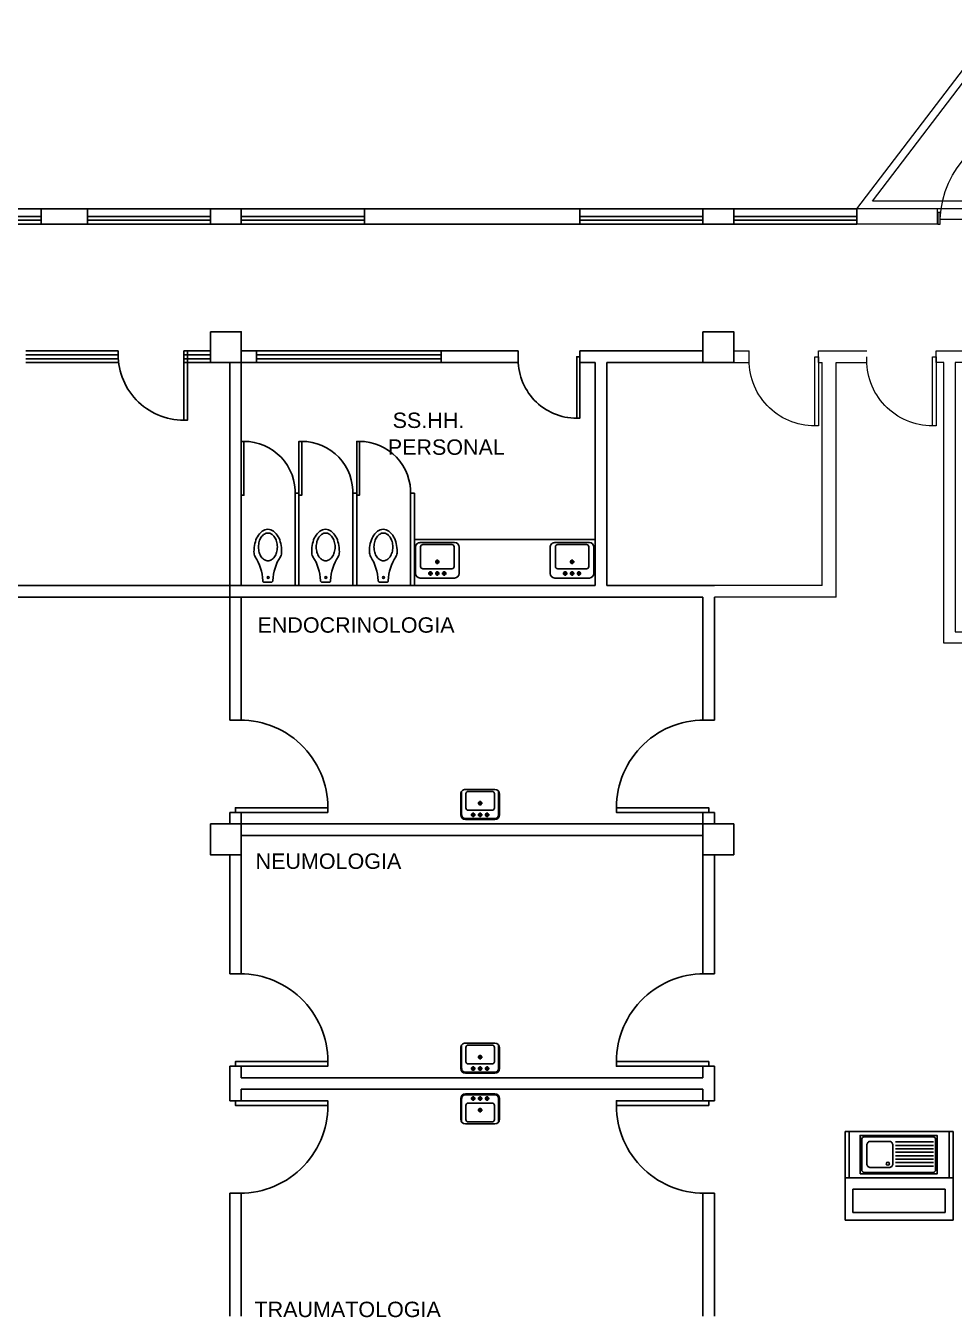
# Model space of a CAD drawing. Header units: metres. Extents: x 51 to 18146, y -212 to 18074.
# Drawn here: x 81.03 to 93.1, y 135.65 to 152.43 of the extents above; entities that cross this region are included whole.
import ezdxf

# ---------------------------------------------------------------- set-up
doc = ezdxf.new("R2010")
doc.units = ezdxf.units.M
doc.linetypes.add('DASHED2', pattern=[0.375, 0.25, -0.125])
doc.layers.get('0').update_dxf_attribs({"color": 250})
for name, color, linetype in [('COL', 2, 'Continuous'), ('MU', 1, 'Continuous'), ('NO', 250, 'Continuous'), ('PA', 7, 'Continuous'), ('PU', 1, 'Continuous'), ('SA', 1, 'Continuous'), ('TA', 3, 'Continuous'), ('VE', 5, 'Continuous')]:
    doc.layers.add(name, color=color, linetype=linetype)
doc.layers.add('P0 - Paredes', color=250, linetype='Continuous', lineweight=20)
doc.layers.add('Rebars', color=252, linetype='Continuous', lineweight=5)
doc.layers.get('0').freeze()
doc.styles.get("Standard").update_dxf_attribs({"font": 'arial.ttf'})

# ---------------------------------------------------------------- blocks, each defined once
blk = doc.blocks.new('AS-01')
at = {"color": 0}
for p, q in [((-0.246, -0.098), (-0.246, 0.172)), ((-0.233, -0.135), (-0.233, 0.172)), ((-0.186, 0.232), (0.199, 0.232)), ((-0.186, 0.219), (0.199, 0.219)), ((-0.053, 0.172), (-0.113, 0.172)), ((-0.083, 0.202), (-0.083, 0.142)), ((0.037, 0.172), (-0.023, 0.172)), ((0.007, 0.202), (0.007, 0.142)), ((0.127, 0.172), (0.067, 0.172)), ((0.097, 0.202), (0.097, 0.142)), ((0.247, 0.172), (0.247, -0.135)), ((0.259, 0.172), (0.259, -0.098)), ((-0.178, -0.103), (-0.178, 0.082)), ((-0.148, 0.112), (0.162, 0.112)), ((0.037, 0.022), (-0.023, 0.022)), ((0.007, 0.052), (0.007, -0.008)), ((0.192, 0.082), (0.192, -0.103)), ((0.199, -0.158), (-0.186, -0.158)), ((0.162, -0.133), (-0.148, -0.133))]:
    blk.add_line(p, q, dxfattribs=at)
for centre in [(-0.083, 0.172), (0.007, 0.172), (0.097, 0.172), (0.007, 0.022)]:
    blk.add_circle(centre, 0.02, dxfattribs=at)
for centre, radius, start, end in [((-0.186, 0.172), 0.06, 90, 180), ((-0.186, 0.172), 0.0475, 90, 180), ((0.199, 0.172), 0.06, 0, 90), ((0.199, 0.172), 0.0475, 0, 90), ((-0.148, 0.082), 0.03, 90, 180), ((0.162, 0.082), 0.03, 0, 90), ((-0.186, -0.098), 0.06, 180, 270), ((-0.148, -0.103), 0.03, 180, 270), ((0.162, -0.103), 0.03, 270, 0), ((0.199, -0.098), 0.06, 270, 0)]:
    blk.add_arc(centre, radius, start, end, dxfattribs=at)
blk = doc.blocks.new('P-IZ')
at = {"color": 0}
blk.add_lwpolyline([(0.05, 1), (0.05, 0), (0, 0), (0, 1), (0.05, 1, -0.429311), (1, 0, -3.280951)], format="xyb", dxfattribs=at)
blk = doc.blocks.new('-COL40-')
at = {"color": 0}
blk.add_lwpolyline([(-0.2, 0.2), (-0.2, -0.2), (0.2, -0.2), (0.2, 0.2)], close=True, dxfattribs=at)
blk = doc.blocks.new('AS-03')
at = {"color": 0}
for p, q in [((-0.278, -0.098), (-0.278, 0.242)), ((-0.218, 0.302), (0.232, 0.302)), ((-0.181, 0.182), (0.194, 0.182)), ((-0.053, 0.242), (-0.113, 0.242)), ((-0.083, 0.272), (-0.083, 0.212)), ((0.037, 0.242), (-0.023, 0.242)), ((0.007, 0.272), (0.007, 0.212)), ((0.127, 0.242), (0.067, 0.242)), ((0.097, 0.272), (0.097, 0.212)), ((0.292, 0.242), (0.292, -0.098)), ((-0.211, -0.103), (-0.211, 0.152)), ((0.037, 0.092), (-0.023, 0.092)), ((0.007, 0.122), (0.007, 0.062)), ((0.224, 0.152), (0.224, -0.103)), ((0.232, -0.158), (-0.218, -0.158)), ((0.194, -0.133), (-0.181, -0.133))]:
    blk.add_line(p, q, dxfattribs=at)
for centre in [(-0.083, 0.242), (0.007, 0.242), (0.097, 0.242), (0.007, 0.092)]:
    blk.add_circle(centre, 0.02, dxfattribs=at)
for centre, radius, start, end in [((-0.218, 0.242), 0.06, 90, 180), ((-0.181, 0.152), 0.03, 90, 180), ((0.194, 0.152), 0.03, 0, 90), ((0.232, 0.242), 0.06, 0, 90), ((-0.218, -0.098), 0.06, 180, 270), ((-0.181, -0.103), 0.03, 180, 270), ((0.194, -0.103), 0.03, 270, 0), ((0.232, -0.098), 0.06, 270, 0)]:
    blk.add_arc(centre, radius, start, end, dxfattribs=at)
blk = doc.blocks.new('AS-14')
at = {"color": 0}
blk.add_line((-0.046, 0.483), (0.036, 0.483), dxfattribs=at)
blk.add_lwpolyline([(-0.125, 0.023, 0.068446), (-0.116, -0.049, 0.080596), (-0.09, -0.105, 0.107056), (-0.047, -0.145, 0.138156), (-0.003, -0.158, 0.138156), (0.041, -0.145, 0.107056), (0.083, -0.105, 0.080596), (0.109, -0.049, 0.068446), (0.119, 0.023, 0.068446), (0.109, 0.095, 0.080596), (0.083, 0.151, 0.107056), (0.041, 0.191, 0.138156), (-0.003, 0.203, 0.138156), (-0.047, 0.191, 0.107056), (-0.09, 0.151, 0.080596), (-0.116, 0.095, 0.068446)], format="xyb", close=True, dxfattribs=at)
for points in [[(-0.162, 0.158, 0.022879), (-0.17, 0.146, 0.128162), (-0.185, 0.088, 0.055069), (-0.173, -0.023, 0.068879), (-0.14, -0.11, 0.105724), (-0.079, -0.182, 0.165058), (-0.005, -0.207, 0.165058), (0.069, -0.182, 0.105724), (0.13, -0.11, 0.068879), (0.163, -0.023, 0.055069), (0.175, 0.088, 0.128162)], [(0.175, 0.088, 0.128162), (0.16, 0.146, 0.022879), (0.152, 0.158, 0.085166)]]:
    blk.add_lwpolyline(points, format="xyb", dxfattribs=at)
blk.add_circle((-0.002, 0.42), 0.0125, dxfattribs=at)
for centre, radius, start, end in [((-0.7, 0.487), 0.63, 327.6068, 357.4769), ((-0.046, 0.458), 0.025, 90, 177.4769), ((0.036, 0.458), 0.025, 2.5231, 90), ((0.69, 0.487), 0.63, 182.5231, 212.3932)]:
    blk.add_arc(centre, radius, start, end, dxfattribs=at)
blk = doc.blocks.new('AS-07')
at = {"color": 0}
for p, q in [((0.446, 0.149), (-0.048, 0.149)), ((0.446, 0.104), (-0.048, 0.104)), ((0.446, 0.059), (-0.048, 0.059)), ((0.446, 0.014), (-0.048, 0.014)), ((0.446, -0.031), (-0.048, -0.031)), ((0.446, -0.076), (-0.048, -0.076)), ((0.446, -0.121), (-0.048, -0.121)), ((0.446, -0.166), (-0.048, -0.166))]:
    blk.add_line(p, q, dxfattribs=at)
blk.add_lwpolyline([(-0.507, 0.25), (-0.507, -0.25), (0.493, -0.25), (0.493, 0.25)], close=True, dxfattribs=at)
for points in [[(-0.487, 0.2), (-0.487, -0.2, 0.414214), (-0.457, -0.23), (0.443, -0.23, 0.414214), (0.473, -0.2), (0.473, 0.2, 0.414214), (0.443, 0.23), (-0.457, 0.23, 0.414214)], [(-0.421, 0.117), (-0.421, -0.123, 0.414214), (-0.371, -0.173), (-0.131, -0.173, 0.414214), (-0.081, -0.123), (-0.081, 0.117, 0.414214), (-0.131, 0.167), (-0.371, 0.167, 0.414214)]]:
    blk.add_lwpolyline(points, format="xyb", close=True, dxfattribs=at)
blk.add_circle((-0.147, 0.118), 0.02, dxfattribs=at)
blk = doc.blocks.new('P-DE')
at = {"color": 0}
blk.add_lwpolyline([(-0.05, 1), (-0.05, 0), (0, 0), (0, 1), (-0.05, 1, 0.429311), (-1, 0, 3.280951)], format="xyb", dxfattribs=at)
blk = doc.blocks.new('FD')
at = {"layer": 'Rebars', "color": 9, "linetype": 'DASHED2', "true_color": 0xc7c8ca}
for p, q in [((0.086033, 0.140182), (0.086033, 0.143851)), ((0.086133, 0.140182), (0.086133, 0.143955)), ((0.098233, 0.140182), (0.098233, 0.14297)), ((0.088933, 0.140182), (0.088933, 0.142869)), ((0.089033, 0.140182), (0.089033, 0.14283)), ((0.098333, 0.140182), (0.098333, 0.142892)), ((0.095033, 0.140182), (0.095033, 0.142345)), ((0.095133, 0.140182), (0.095133, 0.142364)), ((0.091833, 0.140182), (0.091833, 0.141744)), ((0.091933, 0.140182), (0.091933, 0.141739))]:
    blk.add_line(p, q, dxfattribs=at)
blk.add_lwpolyline([(0.098283, 0.143082), (0.101333, 0.140082), (0.083033, 0.140082), (0.086083, 0.144082), (0.091883, 0.141832), (0.098283, 0.143082)], dxfattribs=at)
blk.add_lwpolyline([(0.09825, 0.142973), (0.101088, 0.140182), (0.083235, 0.140182), (0.086117, 0.143961), (0.091874, 0.141728)], close=True, dxfattribs=at)
blk = doc.blocks.new('*U241')
for points in [[(-0.17, 1.275), (-0.17, 0.075), (-0.14, 0.075), (-0.14, 1.275)], [(-0.17, 0), (-0.2, 0), (-0.2, 0.15), (-0.17, 0.15)], [(1.06, 0), (1.03, 0), (1.03, 0.15), (1.06, 0.15)]]:
    blk.add_lwpolyline(points, close=True)
blk.add_arc((-0.224, 0.021), 1.255, 2.452, 87.548)

msp = doc.modelspace()

# ---------------------------------------------------------------- linework, layer by layer
at = {"layer": 'MU', "color": 0}
for p, q in [((88.434, 145.747), (86.084, 145.747)), ((91.734, 138.047), (93.034, 138.047))]:
    msp.add_line(p, q, dxfattribs=at)
at = {"layer": 'P0 - Paredes'}
for points in [[(92.864, 148.197), (93.214, 148.197), (93.214, 148.047), (93.114, 148.047), (93.114, 144.547), (95.304, 144.547)], [(95.304, 144.397), (92.964, 144.397), (92.964, 148.047), (92.864, 148.047), (92.864, 148.197)]]:
    msp.add_lwpolyline(points, dxfattribs=at)
at = {"layer": 'PA', "color": 0}
for p, q in [((81.834, 150.047), (81.234, 150.047)), ((81.234, 150.047), (81.234, 149.847)), ((81.834, 149.847), (81.834, 150.047)), ((83.834, 150.047), (83.434, 150.047)), ((83.434, 149.847), (83.434, 150.047)), ((83.834, 149.847), (83.834, 150.047)), ((88.234, 150.047), (85.434, 150.047)), ((85.434, 149.847), (85.434, 150.047)), ((88.234, 149.847), (88.234, 150.047)), ((89.834, 149.847), (89.834, 150.047)), ((90.234, 150.047), (89.834, 150.047)), ((90.234, 149.847), (90.234, 150.047)), ((91.834, 149.847), (91.834, 150.047)), ((81.834, 149.847), (81.234, 149.847)), ((83.834, 149.847), (83.434, 149.847)), ((88.234, 149.847), (85.434, 149.847)), ((90.234, 149.847), (89.834, 149.847)), ((84.034, 148.197), (83.834, 148.197)), ((84.034, 148.047), (84.034, 148.197)), ((86.434, 148.197), (86.434, 148.047)), ((87.434, 148.197), (86.434, 148.197)), ((87.434, 148.047), (87.434, 148.197)), ((88.234, 148.047), (88.234, 148.197)), ((89.834, 148.197), (88.234, 148.197)), ((83.684, 148.047), (83.684, 143.397)), ((83.834, 148.047), (83.834, 145.147)), ((83.834, 148.047), (84.034, 148.047)), ((86.434, 148.047), (87.434, 148.047)), ((88.434, 148.047), (88.234, 148.047)), ((88.434, 148.047), (88.434, 145.147)), ((89.834, 148.047), (88.584, 148.047)), ((88.584, 148.047), (88.584, 145.147)), ((72.434, 145.147), (83.834, 145.147)), ((88.434, 145.147), (83.834, 145.147)), ((89.984, 145.147), (88.584, 145.147)), ((71.034, 144.997), (83.834, 144.997)), ((83.834, 144.997), (83.834, 143.397)), ((89.834, 144.997), (83.834, 144.997)), ((89.834, 144.997), (89.834, 143.397)), ((89.984, 144.997), (89.984, 143.397)), ((83.834, 143.397), (83.684, 143.397)), ((89.834, 143.397), (89.984, 143.397)), ((83.834, 142.197), (83.684, 142.197)), ((83.684, 142.197), (83.684, 142.047)), ((83.834, 142.197), (83.834, 142.047)), ((89.834, 142.197), (89.834, 142.047)), ((89.834, 142.197), (89.984, 142.197)), ((89.984, 142.197), (89.984, 142.047)), ((89.834, 142.047), (83.834, 142.047)), ((89.834, 141.897), (83.834, 141.897)), ((83.684, 141.647), (83.684, 140.097)), ((83.834, 141.647), (83.834, 140.097)), ((89.834, 141.647), (89.834, 140.097)), ((89.984, 141.647), (89.984, 140.097)), ((83.834, 140.097), (83.684, 140.097)), ((89.834, 140.097), (89.984, 140.097)), ((83.834, 138.897), (83.684, 138.897)), ((83.684, 138.897), (83.684, 138.447)), ((83.834, 138.897), (83.834, 138.747)), ((89.834, 138.897), (89.984, 138.897)), ((89.834, 138.897), (89.834, 138.747)), ((89.984, 138.447), (89.984, 138.897)), ((89.834, 138.747), (83.834, 138.747)), ((89.834, 138.597), (83.834, 138.597)), ((83.834, 138.597), (83.834, 138.447)), ((89.834, 138.597), (89.834, 138.447)), ((83.834, 138.447), (83.684, 138.447)), ((89.834, 138.447), (89.984, 138.447)), ((93.084, 137.447), (91.684, 137.447)), ((91.684, 137.447), (91.684, 136.897)), ((93.084, 137.447), (93.084, 136.897)), ((91.784, 137.297), (92.984, 137.297)), ((91.784, 137.297), (91.784, 136.997)), ((92.984, 137.297), (92.984, 136.997)), ((83.834, 137.247), (83.684, 137.247)), ((83.684, 137.247), (83.684, 135.647)), ((83.834, 137.247), (83.834, 135.647)), ((89.834, 137.247), (89.984, 137.247)), ((89.834, 137.247), (89.834, 135.647)), ((89.984, 137.247), (89.984, 135.647)), ((91.784, 136.997), (92.984, 136.997)), ((91.684, 136.897), (93.084, 136.897))]:
    msp.add_line(p, q, dxfattribs=at)
at = {"layer": 'Rebars', "transparency": 33554687}
for p, q in [((92.884, 150.047), (91.834, 150.047)), ((92.884, 149.847), (92.884, 150.047)), ((92.884, 149.847), (91.834, 149.847)), ((90.234, 148.197), (90.434, 148.197)), ((90.434, 148.047), (90.434, 148.197)), ((91.334, 148.197), (91.964, 148.197)), ((91.334, 148.047), (91.334, 148.197)), ((90.234, 148.047), (90.434, 148.047)), ((91.334, 148.047), (91.384, 148.047)), ((91.384, 145.147), (91.384, 148.047)), ((91.564, 148.047), (91.964, 148.047)), ((91.564, 144.997), (91.564, 148.047)), ((91.384, 145.147), (88.584, 145.147)), ((91.564, 144.997), (89.984, 144.997))]:
    msp.add_line(p, q, dxfattribs=at)
at = {"layer": 'Rebars'}
msp.add_line((92.917, 149.912), (94.117, 149.912), dxfattribs=at)
at = {"layer": 'TA', "color": 0}
for p, q in [((84.534, 146.347), (84.534, 145.147)), ((84.584, 146.347), (84.534, 146.347)), ((84.584, 146.347), (84.584, 145.147)), ((85.334, 146.347), (85.284, 146.347)), ((85.284, 146.347), (85.284, 145.147)), ((85.334, 146.347), (85.334, 145.147)), ((86.084, 146.347), (86.034, 146.347)), ((86.034, 146.347), (86.034, 145.147)), ((86.084, 146.347), (86.084, 145.147)), ((91.684, 137.447), (91.684, 138.047)), ((91.684, 138.047), (91.734, 138.047)), ((91.734, 138.047), (91.734, 137.447)), ((93.084, 138.047), (93.034, 138.047)), ((93.034, 138.047), (93.034, 137.447)), ((93.084, 137.447), (93.084, 138.047))]:
    msp.add_line(p, q, dxfattribs=at)
at = {"layer": 'VE', "color": 0}
for p, q in [((81.234, 150.047), (79.634, 150.047)), ((83.434, 150.047), (81.834, 150.047)), ((85.434, 150.047), (83.834, 150.047)), ((89.834, 150.047), (88.234, 150.047)), ((91.834, 150.047), (90.234, 150.047)), ((81.234, 149.947), (79.634, 149.947)), ((81.234, 149.897), (79.634, 149.897)), ((81.234, 149.847), (79.634, 149.847)), ((83.434, 149.947), (81.834, 149.947)), ((83.434, 149.897), (81.834, 149.897)), ((83.434, 149.847), (81.834, 149.847)), ((85.434, 149.947), (83.834, 149.947)), ((85.434, 149.897), (83.834, 149.897)), ((85.434, 149.847), (83.834, 149.847)), ((89.834, 149.947), (88.234, 149.947)), ((89.834, 149.897), (88.234, 149.897)), ((89.834, 149.847), (88.234, 149.847)), ((91.834, 149.947), (90.234, 149.947)), ((91.834, 149.897), (90.234, 149.897)), ((91.834, 149.847), (90.234, 149.847)), ((82.234, 148.197), (81.034, 148.197)), ((83.434, 148.197), (83.089, 148.197)), ((86.434, 148.197), (84.034, 148.197)), ((82.233, 148.147), (81.034, 148.147)), ((82.235, 148.097), (81.034, 148.097)), ((82.24, 148.047), (81.034, 148.047)), ((83.434, 148.147), (83.089, 148.147)), ((83.434, 148.097), (83.089, 148.097)), ((83.434, 148.047), (83.089, 148.047)), ((86.434, 148.147), (84.034, 148.147)), ((86.434, 148.097), (84.034, 148.097)), ((86.434, 148.047), (84.034, 148.047))]:
    msp.add_line(p, q, dxfattribs=at)

# ---------------------------------------------------------------- block references
at = {"layer": 'COL', "color": 0}
for p in [(83.634, 148.247), (90.034, 148.247), (83.634, 141.847), (90.034, 141.847)]:
    msp.add_blockref('-COL40-', p, dxfattribs=at)
at = {"layer": 'P0 - Paredes', "color": 85, "true_color": 0x58ba48, "xscale": 999.9999999516758, "yscale": 999.9999999516758, "zscale": 999.9999999516758}
msp.add_blockref('FD', (8.801, 9.965), dxfattribs=at)
at = {"layer": 'PU', "color": 0}
for name, p, xscale, yscale, zscale, rotation in [('P-DE', (83.134, 148.197), -0.9, 0.9, 0.9, 180), ('P-IZ', (88.234, 148.122), 0.8, 0.8, 0.8, 180), ('P-DE', (83.759, 142.197), 1.199999999999999, 1.199999999999999, 1.199999999999999, 270), ('P-DE', (89.909, 142.197), -1.199999999999999, 1.199999999999999, 1.199999999999999, 90), ('P-DE', (83.759, 138.897), 1.199999999999999, 1.199999999999999, 1.199999999999999, 270), ('P-DE', (89.909, 138.897), -1.199999999999999, 1.199999999999999, 1.199999999999999, 90), ('P-DE', (83.759, 138.447), -1.199999999999999, 1.199999999999999, 1.199999999999999, 270), ('P-DE', (89.909, 138.447), 1.199999999999999, 1.199999999999999, 1.199999999999999, 90)]:
    msp.add_blockref(name, p, dxfattribs=dict(at, xscale=xscale, yscale=yscale, zscale=zscale, rotation=rotation))
at = {"layer": 'PU', "color": 0, "xscale": 0.7000000000000001, "yscale": 0.7000000000000001, "zscale": 0.7000000000000001}
for p in [(83.834, 146.322), (84.584, 146.322), (85.334, 146.322)]:
    msp.add_blockref('P-IZ', p, dxfattribs=at)
at = {"layer": 'Rebars'}
for name, p, xscale, yscale, zscale, rotation in [('*U241', (93.947, 149.847), -0.9999999999516768, 0.9999999999516758, 0.9999999999516758, 4.963389699e-07), ('P-IZ', (92.864, 148.122), 0.9000000000219261, 0.9000000000219261, 0.9000000000219261, 180.0000088044912)]:
    msp.add_blockref(name, p, dxfattribs=dict(at, xscale=xscale, yscale=yscale, zscale=zscale, rotation=rotation))
at = {"layer": 'Rebars', "transparency": 33554687, "xscale": 0.9000000000219264, "yscale": 0.9000000000219264, "zscale": 0.9000000000219264, "rotation": 179.999999611611}
msp.add_blockref('P-IZ', (91.334, 148.122), dxfattribs=at)
at = {"layer": 'SA', "color": 0, "xscale": -1, "rotation": 180}
for p in [(84.184, 145.672), (84.934, 145.672), (85.684, 145.672)]:
    msp.add_blockref('AS-14', p, dxfattribs=at)
at = {"layer": 'SA', "color": 0, "rotation": 180}
for name, p in [('AS-03', (86.389, 145.547)), ('AS-03', (88.14, 145.547)), ('AS-01', (86.945, 142.338)), ('AS-01', (86.945, 139.038))]:
    msp.add_blockref(name, p, dxfattribs=at)
at = {"layer": 'SA', "color": 0, "xscale": -1}
msp.add_blockref('AS-01', (86.945, 138.305), dxfattribs=at)
at = {"layer": 'SA', "color": 15, "xscale": -1, "rotation": 180}
msp.add_blockref('AS-07', (92.384, 137.747), dxfattribs=at)

# ---------------------------------------------------------------- texts
at = {"layer": 'NO', "color": 0}
for s, p in [('SS.HH.', (85.801, 147.196)), ('PERSONAL', (85.738, 146.847)), ('ENDOCRINOLOGIA', (84.045, 144.534)), ('NEUMOLOGIA', (84.02, 141.463)), ('TRAUMATOLOGIA', (84.006, 135.635))]:
    msp.add_text(s, height=0.2, dxfattribs=at).set_placement(p)

doc.saveas('drawing.dxf')
